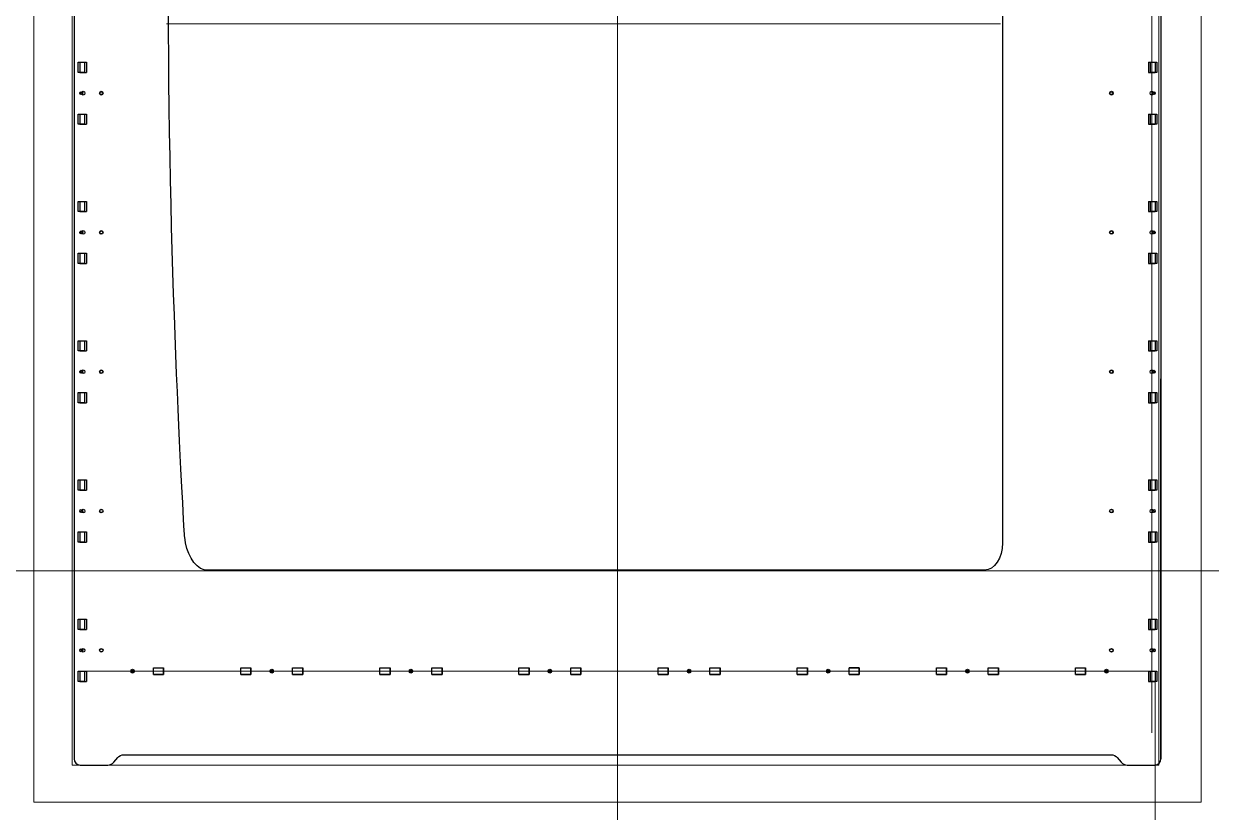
# Model space of a CAD drawing. Header units: millimetres. Extents: x -1949 to 1995, y -1808 to 1842.
# Drawn here: x -850 to 65, y -601 to 7 of the extents above; entities that cross this region are included whole.
import ezdxf

# ---------------------------------------------------------------- set-up
doc = ezdxf.new("R2010")
doc.units = ezdxf.units.MM
for name, color, linetype, true_color in [('CHANGED_PARTS', 3, 'Continuous', 0x00ff00), ('CUTS', 1, 'Continuous', 0xff0000), ('ORIGIONAL_PARTS_THAT_WERE_', 6, 'Continuous', 0xff00ff)]:
    doc.layers.add(name, color=color, linetype=linetype, true_color=true_color)
doc.layers.add('Laser Table', color=2, linetype='Continuous', lineweight=0, true_color=0xffff00)
doc.layers.add('Referance lines', color=2, linetype='Continuous', lineweight=0, true_color=0xffff00)

msp = doc.modelspace()

# ---------------------------------------------------------------- linework, layer by layer
at = {"layer": 'CHANGED_PARTS'}
for p, q in [((-807.34558, -22.50705), (-802.14558, -22.50705)), ((-807.34558, -22.50705), (-807.34558, -30.38669)), ((-802.14558, -22.50705), (-802.14558, -30.38669)), ((16.79651, -22.50705), (21.99651, -22.50705)), ((16.79651, -22.50705), (16.79651, -30.38669)), ((21.99651, -22.50705), (21.99651, -30.38669)), ((-807.34558, -30.38669), (-802.14558, -30.38669)), ((16.79651, -30.38669), (21.99651, -30.38669)), ((-807.34558, -62.50697), (-802.14558, -62.50697)), ((-807.34558, -62.50697), (-807.34558, -70.38633)), ((-802.14558, -62.50697), (-802.14558, -70.38633)), ((16.79651, -62.50697), (21.99651, -62.50697)), ((16.79651, -62.50697), (16.79651, -70.38633)), ((21.99651, -62.50697), (21.99651, -70.38633)), ((-807.34558, -70.38633), (-802.14558, -70.38633)), ((16.79651, -70.38633), (21.99651, -70.38633)), ((-807.34558, -129.84702), (-802.14558, -129.84702)), ((-807.34558, -129.84702), (-807.34558, -137.72638)), ((-802.14558, -129.84702), (-802.14558, -137.72638)), ((16.79651, -129.84702), (21.99651, -129.84702)), ((16.79651, -129.84702), (16.79651, -137.72638)), ((21.99651, -129.84702), (21.99651, -137.72638)), ((-807.34558, -137.72638), (-802.14558, -137.72638)), ((16.79651, -137.72638), (21.99651, -137.72638)), ((-807.34558, -169.84694), (-802.14558, -169.84694)), ((-807.34558, -169.84694), (-807.34558, -177.7263)), ((-802.14558, -169.84694), (-802.14558, -177.7263)), ((16.79651, -169.84694), (21.99651, -169.84694)), ((16.79651, -169.84694), (16.79651, -177.7263)), ((21.99651, -169.84694), (21.99651, -177.7263)), ((-807.34558, -177.7263), (-802.14558, -177.7263)), ((16.79651, -177.7263), (21.99651, -177.7263)), ((-807.34558, -237.18705), (-802.14558, -237.18705)), ((-807.34558, -237.18705), (-807.34558, -245.06669)), ((-802.14558, -237.18705), (-802.14558, -245.06669)), ((16.79651, -237.18705), (21.99651, -237.18705)), ((16.79651, -237.18705), (16.79651, -245.06669)), ((21.99651, -237.18705), (21.99651, -245.06669)), ((-807.34558, -245.06669), (-802.14558, -245.06669)), ((16.79651, -245.06669), (21.99651, -245.06669)), ((-807.34558, -277.18697), (-802.14558, -277.18697)), ((-807.34558, -277.18697), (-807.34558, -285.06633)), ((-802.14558, -277.18697), (-802.14558, -285.06633)), ((16.79651, -277.18697), (21.99651, -277.18697)), ((16.79651, -277.18697), (16.79651, -285.06633)), ((21.99651, -277.18697), (21.99651, -285.06633)), ((-807.34558, -285.06633), (-802.14558, -285.06633)), ((16.79651, -285.06633), (21.99651, -285.06633)), ((-807.34558, -344.52702), (-802.14558, -344.52702)), ((-807.34558, -344.52702), (-807.34558, -352.40638)), ((-802.14558, -344.52702), (-802.14558, -352.40638)), ((16.79651, -344.52702), (21.99651, -344.52702)), ((16.79651, -344.52702), (16.79651, -352.40638)), ((21.99651, -344.52702), (21.99651, -352.40638)), ((-807.34558, -352.40638), (-802.14558, -352.40638)), ((16.79651, -352.40638), (21.99651, -352.40638)), ((-807.34558, -384.52694), (-802.14558, -384.52694)), ((-807.34558, -384.52694), (-807.34558, -392.4063)), ((-802.14558, -384.52694), (-802.14558, -392.4063)), ((16.79651, -384.52694), (21.99651, -384.52694)), ((16.79651, -384.52694), (16.79651, -392.4063)), ((21.99651, -384.52694), (21.99651, -392.4063)), ((-807.34558, -392.4063), (-802.14558, -392.4063)), ((16.79651, -392.4063), (21.99651, -392.4063)), ((-807.34558, -451.86702), (-802.14558, -451.86702)), ((-807.34558, -451.86702), (-807.34558, -459.74638)), ((-802.14558, -451.86702), (-802.14558, -459.74638)), ((16.79651, -451.86702), (21.99651, -451.86702)), ((16.79651, -451.86702), (16.79651, -459.74638)), ((21.99651, -451.86702), (21.99651, -459.74638)), ((-807.34558, -459.74638), (-802.14558, -459.74638)), ((16.79651, -459.74638), (21.99651, -459.74638)), ((-807.34558, -491.86694), (-802.14558, -491.86694)), ((-807.34558, -491.86694), (-807.34558, -499.7463)), ((-802.14558, -491.86694), (-802.14558, -499.7463)), ((-750.53602, -494.46694), (-750.53602, -489.26694)), ((-750.53602, -489.26694), (-742.65666, -489.26694)), ((-742.65666, -494.46694), (-742.65666, -489.26694)), ((-683.19594, -494.46694), (-683.19594, -489.26694)), ((-683.19594, -489.26694), (-675.31658, -489.26694)), ((-675.31658, -494.46694), (-675.31658, -489.26694)), ((-643.19602, -494.46694), (-643.19602, -489.26694)), ((-643.19602, -489.26694), (-635.31666, -489.26694)), ((-635.31666, -494.46694), (-635.31666, -489.26694)), ((-575.85594, -494.46694), (-575.85594, -489.26694)), ((-575.85594, -489.26694), (-567.97658, -489.26694)), ((-567.97658, -494.46694), (-567.97658, -489.26694)), ((-535.85602, -494.46694), (-535.85602, -489.26694)), ((-535.85602, -489.26694), (-527.97666, -489.26694)), ((-527.97666, -494.46694), (-527.97666, -489.26694)), ((-468.78468, -494.46694), (-468.78468, -489.26694)), ((-468.78468, -489.26694), (-460.90532, -489.26694)), ((-460.90532, -494.46694), (-460.90532, -489.26694)), ((-428.78476, -494.46694), (-428.78476, -489.26694)), ((-428.78476, -489.26694), (-420.9054, -489.26694)), ((-420.9054, -494.46694), (-420.9054, -489.26694)), ((-361.44468, -494.46694), (-361.44468, -489.26694)), ((-361.44468, -489.26694), (-353.56532, -489.26694)), ((-353.56532, -494.46694), (-353.56532, -489.26694)), ((-321.44476, -494.46694), (-321.44476, -489.26694)), ((-321.44476, -489.26694), (-313.5654, -489.26694)), ((-313.5654, -494.46694), (-313.5654, -489.26694)), ((-254.10468, -494.46694), (-254.10468, -489.26694)), ((-254.10468, -489.26694), (-246.22532, -489.26694)), ((-246.22532, -494.46694), (-246.22532, -489.26694)), ((-214.10476, -494.46694), (-214.10476, -489.26694)), ((-206.2254, -489.26694), (-214.10476, -489.26694)), ((-206.2254, -494.46694), (-206.2254, -489.26694)), ((-146.76468, -494.46694), (-146.76468, -489.26694)), ((-146.76468, -489.26694), (-138.88532, -489.26694)), ((-138.88532, -494.46694), (-138.88532, -489.26694)), ((-106.76476, -494.46694), (-106.76476, -489.26694)), ((-106.76476, -489.26694), (-98.8854, -489.26694)), ((-98.8854, -494.46694), (-98.8854, -489.26694)), ((-39.58931, -494.46694), (-39.58931, -489.26694)), ((-39.58931, -489.26694), (-31.70995, -489.26694)), ((-31.70995, -494.46694), (-31.70995, -489.26694)), ((16.79651, -491.86694), (21.99651, -491.86694)), ((16.79651, -491.86694), (16.79651, -499.7463)), ((21.99651, -491.86694), (21.99651, -499.7463)), ((-807.34558, -499.7463), (-802.14558, -499.7463)), ((-750.53602, -494.46694), (-742.65666, -494.46694)), ((-683.19594, -494.46694), (-675.31658, -494.46694)), ((-643.19602, -494.46694), (-635.31666, -494.46694)), ((-575.85594, -494.46694), (-567.97658, -494.46694)), ((-535.85602, -494.46694), (-527.97666, -494.46694)), ((-468.78468, -494.46694), (-460.90532, -494.46694)), ((-428.78476, -494.46694), (-420.9054, -494.46694)), ((-361.44468, -494.46694), (-353.56532, -494.46694)), ((-321.44476, -494.46694), (-313.5654, -494.46694)), ((-254.10468, -494.46694), (-246.22532, -494.46694)), ((-214.10476, -494.46694), (-206.2254, -494.46694)), ((-146.76468, -494.46694), (-138.88532, -494.46694)), ((-106.76476, -494.46694), (-98.8854, -494.46694)), ((-39.58931, -494.46694), (-31.70995, -494.46694)), ((16.79651, -499.7463), (21.99651, -499.7463))]:
    msp.add_line(p, q, dxfattribs=at)
at = {"layer": 'CHANGED_PARTS', "color": 3, "true_color": 0x00ff00}
for points in [[(-806.17066, -46.4468), (-806.17066, -45.66007), (-805.53289, -45.02228), (-804.74615, -45.02228)], [(-804.74615, -45.02228), (-803.95941, -45.02228), (-803.32163, -45.66007), (-803.32163, -46.4468)], [(-792.0903, -46.4468), (-792.0903, -45.65975), (-791.45213, -45.02228), (-790.66543, -45.02228)], [(-790.66543, -45.02228), (-789.87768, -45.02228), (-789.24056, -45.65975), (-789.24056, -46.4468)], [(-13.29921, -46.4468), (-13.29921, -45.65975), (-12.66103, -45.02228), (-11.87434, -45.02228)], [(-11.87434, -45.02228), (-11.08658, -45.02228), (-10.44947, -45.65975), (-10.44947, -46.4468)], [(17.97142, -46.4468), (17.97142, -45.66007), (18.6092, -45.02228), (19.39594, -45.02228)], [(19.39594, -45.02228), (20.18268, -45.02228), (20.82046, -45.66007), (20.82046, -46.4468)], [(-804.74615, -47.87132), (-805.53289, -47.87132), (-806.17066, -47.23353), (-806.17066, -46.4468)], [(-803.32163, -46.4468), (-803.32163, -47.23353), (-803.95941, -47.87132), (-804.74615, -47.87132)], [(-790.66543, -47.87132), (-791.45177, -47.87132), (-792.0903, -47.23314), (-792.0903, -46.4468)], [(-789.24056, -46.4468), (-789.24056, -47.23314), (-789.87768, -47.87132), (-790.66543, -47.87132)], [(-11.87434, -47.87132), (-12.66068, -47.87132), (-13.29921, -47.23314), (-13.29921, -46.4468)], [(-10.44947, -46.4468), (-10.44947, -47.23314), (-11.08658, -47.87132), (-11.87434, -47.87132)], [(19.39594, -47.87132), (18.6092, -47.87132), (17.97142, -47.23353), (17.97142, -46.4468)], [(20.82046, -46.4468), (20.82046, -47.23353), (20.18268, -47.87132), (19.39594, -47.87132)], [(-806.17066, -153.7868), (-806.17066, -153.00007), (-805.53289, -152.36228), (-804.74615, -152.36228)], [(-804.74615, -155.21132), (-805.53289, -155.21132), (-806.17066, -154.57353), (-806.17066, -153.7868)], [(-804.74615, -152.36228), (-803.95941, -152.36228), (-803.32163, -153.00007), (-803.32163, -153.7868)], [(-803.32163, -153.7868), (-803.32163, -154.57353), (-803.95941, -155.21132), (-804.74615, -155.21132)], [(-792.0903, -153.7868), (-792.0903, -152.99975), (-791.45213, -152.36228), (-790.66543, -152.36228)], [(-790.66543, -155.21132), (-791.45177, -155.21132), (-792.0903, -154.57314), (-792.0903, -153.7868)], [(-790.66543, -152.36228), (-789.87768, -152.36228), (-789.24056, -152.99975), (-789.24056, -153.7868)], [(-789.24056, -153.7868), (-789.24056, -154.57314), (-789.87768, -155.21132), (-790.66543, -155.21132)], [(-13.29921, -153.7868), (-13.29921, -152.99975), (-12.66103, -152.36228), (-11.87434, -152.36228)], [(-11.87434, -155.21132), (-12.66068, -155.21132), (-13.29921, -154.57314), (-13.29921, -153.7868)], [(-11.87434, -152.36228), (-11.08658, -152.36228), (-10.44947, -152.99975), (-10.44947, -153.7868)], [(-10.44947, -153.7868), (-10.44947, -154.57314), (-11.08658, -155.21132), (-11.87434, -155.21132)], [(17.97142, -153.7868), (17.97142, -153.00007), (18.6092, -152.36228), (19.39594, -152.36228)], [(19.39594, -155.21132), (18.6092, -155.21132), (17.97142, -154.57353), (17.97142, -153.7868)], [(19.39594, -152.36228), (20.18268, -152.36228), (20.82046, -153.00007), (20.82046, -153.7868)], [(20.82046, -153.7868), (20.82046, -154.57353), (20.18268, -155.21132), (19.39594, -155.21132)], [(-806.17066, -261.1268), (-806.17066, -260.34007), (-805.53289, -259.70228), (-804.74615, -259.70228)], [(-804.74615, -262.55132), (-805.53289, -262.55132), (-806.17066, -261.91353), (-806.17066, -261.1268)], [(-804.74615, -259.70228), (-803.95941, -259.70228), (-803.32163, -260.34007), (-803.32163, -261.1268)], [(-803.32163, -261.1268), (-803.32163, -261.91353), (-803.95941, -262.55132), (-804.74615, -262.55132)], [(-792.0903, -261.1268), (-792.0903, -260.33975), (-791.45213, -259.70228), (-790.66543, -259.70228)], [(-790.66543, -262.55132), (-791.45177, -262.55132), (-792.0903, -261.91314), (-792.0903, -261.1268)], [(-790.66543, -259.70228), (-789.87768, -259.70228), (-789.24056, -260.33975), (-789.24056, -261.1268)], [(-789.24056, -261.1268), (-789.24056, -261.91314), (-789.87768, -262.55132), (-790.66543, -262.55132)], [(-13.29921, -261.1268), (-13.29921, -260.33975), (-12.66103, -259.70228), (-11.87434, -259.70228)], [(-11.87434, -262.55132), (-12.66068, -262.55132), (-13.29921, -261.91314), (-13.29921, -261.1268)], [(-11.87434, -259.70228), (-11.08658, -259.70228), (-10.44947, -260.33975), (-10.44947, -261.1268)], [(-10.44947, -261.1268), (-10.44947, -261.91314), (-11.08658, -262.55132), (-11.87434, -262.55132)], [(17.97142, -261.1268), (17.97142, -260.34007), (18.6092, -259.70228), (19.39594, -259.70228)], [(19.39594, -262.55132), (18.6092, -262.55132), (17.97142, -261.91353), (17.97142, -261.1268)], [(19.39594, -259.70228), (20.18268, -259.70228), (20.82046, -260.34007), (20.82046, -261.1268)], [(20.82046, -261.1268), (20.82046, -261.91353), (20.18268, -262.55132), (19.39594, -262.55132)], [(-806.17066, -368.4668), (-806.17066, -367.68007), (-805.53289, -367.04228), (-804.74615, -367.04228)], [(-804.74615, -369.89132), (-805.53289, -369.89132), (-806.17066, -369.25353), (-806.17066, -368.4668)], [(-804.74615, -367.04228), (-803.95941, -367.04228), (-803.32163, -367.68007), (-803.32163, -368.4668)], [(-803.32163, -368.4668), (-803.32163, -369.25353), (-803.95941, -369.89132), (-804.74615, -369.89132)], [(-792.0903, -368.4668), (-792.0903, -367.67975), (-791.45213, -367.04228), (-790.66543, -367.04228)], [(-790.66543, -369.89132), (-791.45177, -369.89132), (-792.0903, -369.25314), (-792.0903, -368.4668)], [(-790.66543, -367.04228), (-789.87768, -367.04228), (-789.24056, -367.67975), (-789.24056, -368.4668)], [(-789.24056, -368.4668), (-789.24056, -369.25314), (-789.87768, -369.89132), (-790.66543, -369.89132)], [(-13.29921, -368.4668), (-13.29921, -367.67975), (-12.66103, -367.04228), (-11.87434, -367.04228)], [(-11.87434, -369.89132), (-12.66068, -369.89132), (-13.29921, -369.25314), (-13.29921, -368.4668)], [(-11.87434, -367.04228), (-11.08658, -367.04228), (-10.44947, -367.67975), (-10.44947, -368.4668)], [(-10.44947, -368.4668), (-10.44947, -369.25314), (-11.08658, -369.89132), (-11.87434, -369.89132)], [(17.97142, -368.4668), (17.97142, -367.68007), (18.6092, -367.04228), (19.39594, -367.04228)], [(19.39594, -369.89132), (18.6092, -369.89132), (17.97142, -369.25353), (17.97142, -368.4668)], [(19.39594, -367.04228), (20.18268, -367.04228), (20.82046, -367.68007), (20.82046, -368.4668)], [(20.82046, -368.4668), (20.82046, -369.25353), (20.18268, -369.89132), (19.39594, -369.89132)], [(-806.17066, -475.8068), (-806.17066, -475.02007), (-805.53289, -474.38228), (-804.74615, -474.38228)], [(-804.74615, -477.23132), (-805.53289, -477.23132), (-806.17066, -476.59353), (-806.17066, -475.8068)], [(-804.74615, -474.38228), (-803.95941, -474.38228), (-803.32163, -475.02007), (-803.32163, -475.8068)], [(-803.32163, -475.8068), (-803.32163, -476.59353), (-803.95941, -477.23132), (-804.74615, -477.23132)], [(-792.0903, -475.8068), (-792.0903, -475.01975), (-791.45213, -474.38228), (-790.66543, -474.38228)], [(-790.66543, -477.23132), (-791.45177, -477.23132), (-792.0903, -476.59314), (-792.0903, -475.8068)], [(-790.66543, -474.38228), (-789.87768, -474.38228), (-789.24056, -475.01975), (-789.24056, -475.8068)], [(-789.24056, -475.8068), (-789.24056, -476.59314), (-789.87768, -477.23132), (-790.66543, -477.23132)], [(-13.29921, -475.8068), (-13.29921, -475.01975), (-12.66103, -474.38228), (-11.87434, -474.38228)], [(-11.87434, -477.23132), (-12.66068, -477.23132), (-13.29921, -476.59314), (-13.29921, -475.8068)], [(-11.87434, -474.38228), (-11.08658, -474.38228), (-10.44947, -475.01975), (-10.44947, -475.8068)], [(-10.44947, -475.8068), (-10.44947, -476.59314), (-11.08658, -477.23132), (-11.87434, -477.23132)], [(17.97142, -475.8068), (17.97142, -475.02007), (18.6092, -474.38228), (19.39594, -474.38228)], [(19.39594, -477.23132), (18.6092, -477.23132), (17.97142, -476.59353), (17.97142, -475.8068)], [(19.39594, -474.38228), (20.18268, -474.38228), (20.82046, -475.02007), (20.82046, -475.8068)], [(20.82046, -475.8068), (20.82046, -476.59353), (20.18268, -477.23132), (19.39594, -477.23132)], [(-768.02131, -491.86694), (-768.02131, -491.07989), (-767.38313, -490.44242), (-766.59644, -490.44242)], [(-766.59644, -493.29145), (-767.38278, -493.29145), (-768.02131, -492.65328), (-768.02131, -491.86694)], [(-766.59644, -490.44242), (-765.80869, -490.44242), (-765.17157, -491.07989), (-765.17157, -491.86694)], [(-765.17157, -491.86694), (-765.17157, -492.65328), (-765.80869, -493.29145), (-766.59644, -493.29145)], [(-660.68131, -491.86694), (-660.68131, -491.07989), (-660.04313, -490.44242), (-659.25644, -490.44242)], [(-659.25644, -493.29145), (-660.04278, -493.29145), (-660.68131, -492.65328), (-660.68131, -491.86694)], [(-659.25644, -490.44242), (-658.46869, -490.44242), (-657.83157, -491.07989), (-657.83157, -491.86694)], [(-657.83157, -491.86694), (-657.83157, -492.65328), (-658.46869, -493.29145), (-659.25644, -493.29145)], [(-553.34131, -491.86694), (-553.34131, -491.07989), (-552.70313, -490.44242), (-551.91644, -490.44242)], [(-551.91644, -493.29145), (-552.70278, -493.29145), (-553.34131, -492.65328), (-553.34131, -491.86694)], [(-551.91644, -490.44242), (-551.12869, -490.44242), (-550.49157, -491.07989), (-550.49157, -491.86694)], [(-550.49157, -491.86694), (-550.49157, -492.65328), (-551.12869, -493.29145), (-551.91644, -493.29145)], [(-446.27005, -491.86694), (-446.27005, -491.07989), (-445.63188, -490.44242), (-444.84518, -490.44242)], [(-444.84518, -493.29145), (-445.63152, -493.29145), (-446.27005, -492.65328), (-446.27005, -491.86694)], [(-444.84518, -490.44242), (-444.05743, -490.44242), (-443.42031, -491.07989), (-443.42031, -491.86694)], [(-443.42031, -491.86694), (-443.42031, -492.65328), (-444.05743, -493.29145), (-444.84518, -493.29145)], [(-338.93005, -491.86694), (-338.93005, -491.07989), (-338.29188, -490.44242), (-337.50518, -490.44242)], [(-337.50518, -493.29145), (-338.29152, -493.29145), (-338.93005, -492.65328), (-338.93005, -491.86694)], [(-337.50518, -490.44242), (-336.71743, -490.44242), (-336.08031, -491.07989), (-336.08031, -491.86694)], [(-336.08031, -491.86694), (-336.08031, -492.65328), (-336.71743, -493.29145), (-337.50518, -493.29145)], [(-231.59005, -491.86694), (-231.59005, -491.07989), (-230.95188, -490.44242), (-230.16518, -490.44242)], [(-230.16518, -493.29145), (-230.95152, -493.29145), (-231.59005, -492.65328), (-231.59005, -491.86694)], [(-230.16518, -490.44242), (-229.37743, -490.44242), (-228.74031, -491.07989), (-228.74031, -491.86694)], [(-228.74031, -491.86694), (-228.74031, -492.65328), (-229.37743, -493.29145), (-230.16518, -493.29145)], [(-124.25005, -491.86694), (-124.25005, -491.07989), (-123.61188, -490.44242), (-122.82518, -490.44242)], [(-122.82518, -493.29145), (-123.61152, -493.29145), (-124.25005, -492.65328), (-124.25005, -491.86694)], [(-122.82518, -490.44242), (-122.03743, -490.44242), (-121.40031, -491.07989), (-121.40031, -491.86694)], [(-121.40031, -491.86694), (-121.40031, -492.65328), (-122.03743, -493.29145), (-122.82518, -493.29145)], [(-17.07468, -491.86694), (-17.07468, -491.07989), (-16.43651, -490.44242), (-15.64981, -490.44242)], [(-15.64981, -493.29145), (-16.43615, -493.29145), (-17.07468, -492.65328), (-17.07468, -491.86694)], [(-15.64981, -490.44242), (-14.86206, -490.44242), (-14.22494, -491.07989), (-14.22494, -491.86694)], [(-14.22494, -491.86694), (-14.22494, -492.65328), (-14.86206, -493.29145), (-15.64981, -493.29145)]]:
    msp.add_open_spline(points, degree=3, dxfattribs=at)
at = {"layer": 'CUTS', "color": 1, "true_color": 0xff0000}
for p, q in [((-811.67518, 565.92179), (-811.67518, -559.47883)), ((26.32764, 565.92179), (26.32482, -559.47883)), ((-773.35872, -556.27814), (-11.99193, -556.27814))]:
    msp.add_line(p, q, dxfattribs=at)
for points in [[(-95.76847, 241.21177), (-95.76847, -393.03501)], [(-811.67518, -266.66029), (-811.67518, -559.47883)], [(26.32482, -559.47883), (26.32764, -266.66029)], [(-109.71307, -414.05399), (-711.18975, -414.05399), (-711.35598, -413.84387)], [(-781.07665, -562.11591), (-777.9945, -558.44025)], [(-773.35872, -556.27814), (-564.31898, -556.27814)], [(-221.03167, -556.27814), (-11.99193, -556.27814)], [(-7.35558, -558.44025), (-4.27372, -562.11591)], [(-806.8743, -564.2783), (-785.71271, -564.2783)], [(0.36263, -564.2783), (21.52422, -564.2783)]]:
    msp.add_lwpolyline(points, dxfattribs=at)
for points in [[(-726.40768, -388.6812), (-726.40768, -388.6812), (-738.84189, -189.03436), (-738.84189, 20.31864)], [(-711.35598, -413.84387), (-718.90314, -411.74422), (-725.67619, -400.42156), (-726.40768, -388.6812)], [(-95.76847, -393.03501), (-95.76847, -404.64315), (-102.01179, -414.05399), (-109.71307, -414.05399)], [(-777.9945, -558.44025), (-776.99713, -557.25153), (-774.91179, -556.27814), (-773.35872, -556.27814)], [(-11.99193, -556.27814), (-10.43858, -556.27814), (-8.35324, -557.25153), (-7.35558, -558.44025)], [(-811.67518, -559.47883), (-811.67518, -562.11761), (-809.51477, -564.2783), (-806.8743, -564.2783)], [(-785.71271, -564.2783), (-784.16049, -564.2783), (-782.07431, -563.30492), (-781.07665, -562.11591)], [(-4.27372, -562.11591), (-3.27606, -563.30492), (-1.18959, -564.2783), (0.36263, -564.2783)], [(21.52422, -564.2783), (24.16441, -564.2783), (26.32482, -562.11761), (26.32482, -559.47883)]]:
    msp.add_open_spline(points, degree=3, dxfattribs=at)
at = {"layer": 'Laser Table', "color": 2, "true_color": 0xffff00}
for p, q in [((-842.67532, -592.7783), (-842.67532, 607.2217)), ((57.32468, -592.7783), (57.32468, 607.2217)), ((57.32468, -592.7783), (-842.67532, -592.7783))]:
    msp.add_line(p, q, dxfattribs=at)
at = {"layer": 'ORIGIONAL_PARTS_THAT_WERE_', "color": 6, "true_color": 0xff00ff}
for points in [[(-803.65161, -30.38669), (-808.61138, -30.38669), (-808.61138, -22.50705), (-803.65161, -22.50705), (-803.65161, -30.38669), (-803.65161, -30.38669)], [(23.24949, -30.38669), (18.28972, -30.38669), (18.28972, -22.50705), (23.24949, -22.50705), (23.24949, -30.38669), (23.24949, -30.38669)], [(-803.65161, -70.38633), (-808.61138, -70.38633), (-808.61138, -62.50697), (-803.65161, -62.50697), (-803.65161, -70.38633), (-803.65161, -70.38633)], [(23.24949, -70.38633), (18.28972, -70.38633), (18.28972, -62.50697), (23.24949, -62.50697), (23.24949, -70.38633), (23.24949, -70.38633)], [(-803.65161, -137.72638), (-808.61138, -137.72638), (-808.61138, -129.84702), (-803.65161, -129.84702), (-803.65161, -137.72638), (-803.65161, -137.72638)], [(23.24949, -137.72638), (18.28972, -137.72638), (18.28972, -129.84702), (23.24949, -129.84702), (23.24949, -137.72638), (23.24949, -137.72638)], [(-803.65161, -177.7263), (-808.61138, -177.7263), (-808.61138, -169.84694), (-803.65161, -169.84694), (-803.65161, -177.7263), (-803.65161, -177.7263)], [(23.24949, -177.7263), (18.28972, -177.7263), (18.28972, -169.84694), (23.24949, -169.84694), (23.24949, -177.7263), (23.24949, -177.7263)], [(-803.65161, -245.06669), (-808.61138, -245.06669), (-808.61138, -237.18705), (-803.65161, -237.18705), (-803.65161, -245.06669), (-803.65161, -245.06669)], [(23.24949, -245.06669), (18.28972, -245.06669), (18.28972, -237.18705), (23.24949, -237.18705), (23.24949, -245.06669), (23.24949, -245.06669)], [(-803.65161, -285.06633), (-808.61138, -285.06633), (-808.61138, -277.18697), (-803.65161, -277.18697), (-803.65161, -285.06633), (-803.65161, -285.06633)], [(23.24949, -285.06633), (18.28972, -285.06633), (18.28972, -277.18697), (23.24949, -277.18697), (23.24949, -285.06633), (23.24949, -285.06633)], [(-803.65161, -352.40638), (-808.61138, -352.40638), (-808.61138, -344.52702), (-803.65161, -344.52702), (-803.65161, -352.40638), (-803.65161, -352.40638)], [(23.24949, -352.40638), (18.28972, -352.40638), (18.28972, -344.52702), (23.24949, -344.52702), (23.24949, -352.40638), (23.24949, -352.40638)], [(-803.65161, -392.4063), (-808.61138, -392.4063), (-808.61138, -384.52694), (-803.65161, -384.52694), (-803.65161, -392.4063), (-803.65161, -392.4063)], [(23.24949, -392.4063), (18.28972, -392.4063), (18.28972, -384.52694), (23.24949, -384.52694), (23.24949, -392.4063), (23.24949, -392.4063)], [(-803.65161, -459.74638), (-808.61138, -459.74638), (-808.61138, -451.86702), (-803.65161, -451.86702), (-803.65161, -459.74638), (-803.65161, -459.74638)], [(23.24949, -459.74638), (18.28972, -459.74638), (18.28972, -451.86702), (23.24949, -451.86702), (23.24949, -459.74638), (23.24949, -459.74638)], [(-803.65161, -499.7463), (-808.61138, -499.7463), (-808.61138, -491.86694), (-803.65161, -491.86694), (-803.65161, -499.7463), (-803.65161, -499.7463)], [(-750.53602, -489.38705), (-742.65666, -489.38705), (-742.65666, -494.34683), (-750.53602, -494.34683), (-750.53602, -489.38705), (-750.53602, -489.38705)], [(-683.19594, -489.38705), (-675.31658, -489.38705), (-675.31658, -494.34683), (-683.19594, -494.34683), (-683.19594, -489.38705), (-683.19594, -489.38705)], [(-643.19602, -489.38705), (-635.31666, -489.38705), (-635.31666, -494.34683), (-643.19602, -494.34683), (-643.19602, -489.38705), (-643.19602, -489.38705)], [(-575.85594, -489.38705), (-567.97658, -489.38705), (-567.97658, -494.34683), (-575.85594, -494.34683), (-575.85594, -489.38705), (-575.85594, -489.38705)], [(-535.85602, -489.38705), (-527.97666, -489.38705), (-527.97666, -494.34683), (-535.85602, -494.34683), (-535.85602, -489.38705), (-535.85602, -489.38705)], [(-468.78468, -489.38705), (-460.90532, -489.38705), (-460.90532, -494.34683), (-468.78468, -494.34683), (-468.78468, -489.38705), (-468.78468, -489.38705)], [(-428.78476, -489.38705), (-420.9054, -489.38705), (-420.9054, -494.34683), (-428.78476, -494.34683), (-428.78476, -489.38705), (-428.78476, -489.38705)], [(-361.44468, -489.38705), (-353.56532, -489.38705), (-353.56532, -494.34683), (-361.44468, -494.34683), (-361.44468, -489.38705), (-361.44468, -489.38705)], [(-321.44476, -489.38705), (-313.5654, -489.38705), (-313.5654, -494.34683), (-321.44476, -494.34683), (-321.44476, -489.38705), (-321.44476, -489.38705)], [(-254.10468, -489.38705), (-246.22532, -489.38705), (-246.22532, -494.34683), (-254.10468, -494.34683), (-254.10468, -489.38705), (-254.10468, -489.38705)], [(-214.10476, -489.38705), (-206.2254, -489.38705), (-206.2254, -494.34683), (-214.10476, -494.34683), (-214.10476, -489.38705), (-214.10476, -489.38705)], [(-146.76468, -489.38705), (-138.88532, -489.38705), (-138.88532, -494.34683), (-146.76468, -494.34683), (-146.76468, -489.38705), (-146.76468, -489.38705)], [(-106.76476, -489.38705), (-98.8854, -489.38705), (-98.8854, -494.34683), (-106.76476, -494.34683), (-106.76476, -489.38705), (-106.76476, -489.38705)], [(-39.58931, -489.38705), (-31.70995, -489.38705), (-31.70995, -494.34683), (-39.58931, -494.34683), (-39.58931, -489.38705), (-39.58931, -489.38705)], [(23.24949, -499.7463), (18.28972, -499.7463), (18.28972, -491.86694), (23.24949, -491.86694), (23.24949, -499.7463), (23.24949, -499.7463)]]:
    msp.add_lwpolyline(points, dxfattribs=at)
for points in [[(-807.27167, -46.4468), (-807.27167, -45.81742), (-806.76145, -45.30719), (-806.13206, -45.30719)], [(-806.13206, -45.30719), (-805.50267, -45.30719), (-804.99244, -45.81742), (-804.99244, -46.4468)], [(-791.80533, -46.4468), (-791.80533, -45.81716), (-791.29479, -45.30719), (-790.66543, -45.30719)], [(-790.66543, -45.30719), (-790.03523, -45.30719), (-789.52554, -45.81716), (-789.52554, -46.4468)], [(-13.01423, -46.4468), (-13.01423, -45.81716), (-12.50369, -45.30719), (-11.87434, -45.30719)], [(-11.87434, -45.30719), (-11.24413, -45.30719), (-10.73444, -45.81716), (-10.73444, -46.4468)], [(19.62943, -46.4468), (19.62943, -45.81742), (20.13965, -45.30719), (20.76904, -45.30719)], [(20.76904, -45.30719), (21.39843, -45.30719), (21.90865, -45.81742), (21.90865, -46.4468)], [(-806.13206, -47.58641), (-806.76145, -47.58641), (-807.27167, -47.07618), (-807.27167, -46.4468)], [(-804.99244, -46.4468), (-804.99244, -47.07618), (-805.50267, -47.58641), (-806.13206, -47.58641)], [(-790.66543, -47.58641), (-791.2945, -47.58641), (-791.80533, -47.07587), (-791.80533, -46.4468)], [(-789.52554, -46.4468), (-789.52554, -47.07587), (-790.03523, -47.58641), (-790.66543, -47.58641)], [(-11.87434, -47.58641), (-12.50341, -47.58641), (-13.01423, -47.07587), (-13.01423, -46.4468)], [(-10.73444, -46.4468), (-10.73444, -47.07587), (-11.24413, -47.58641), (-11.87434, -47.58641)], [(20.76904, -47.58641), (20.13965, -47.58641), (19.62943, -47.07618), (19.62943, -46.4468)], [(21.90865, -46.4468), (21.90865, -47.07618), (21.39843, -47.58641), (20.76904, -47.58641)], [(-807.27167, -153.7868), (-807.27167, -153.15742), (-806.76145, -152.64719), (-806.13206, -152.64719)], [(-806.13206, -154.92641), (-806.76145, -154.92641), (-807.27167, -154.41621), (-807.27167, -153.7868)], [(-806.13206, -152.64719), (-805.50267, -152.64719), (-804.99244, -153.15742), (-804.99244, -153.7868)], [(-804.99244, -153.7868), (-804.99244, -154.41621), (-805.50267, -154.92641), (-806.13206, -154.92641)], [(-791.80533, -153.7868), (-791.80533, -153.15716), (-791.29479, -152.64719), (-790.66543, -152.64719)], [(-790.66543, -154.92641), (-791.2945, -154.92641), (-791.80533, -154.41587), (-791.80533, -153.7868)], [(-790.66543, -152.64719), (-790.03523, -152.64719), (-789.52554, -153.15716), (-789.52554, -153.7868)], [(-789.52554, -153.7868), (-789.52554, -154.41587), (-790.03523, -154.92641), (-790.66543, -154.92641)], [(-13.01423, -153.7868), (-13.01423, -153.15716), (-12.50369, -152.64719), (-11.87434, -152.64719)], [(-11.87434, -154.92641), (-12.50341, -154.92641), (-13.01423, -154.41587), (-13.01423, -153.7868)], [(-11.87434, -152.64719), (-11.24413, -152.64719), (-10.73444, -153.15716), (-10.73444, -153.7868)], [(-10.73444, -153.7868), (-10.73444, -154.41587), (-11.24413, -154.92641), (-11.87434, -154.92641)], [(19.62943, -153.7868), (19.62943, -153.15742), (20.13965, -152.64719), (20.76904, -152.64719)], [(20.76904, -154.92641), (20.13965, -154.92641), (19.62943, -154.41621), (19.62943, -153.7868)], [(20.76904, -152.64719), (21.39843, -152.64719), (21.90865, -153.15742), (21.90865, -153.7868)], [(21.90865, -153.7868), (21.90865, -154.41621), (21.39843, -154.92641), (20.76904, -154.92641)], [(-807.27167, -261.1268), (-807.27167, -260.49742), (-806.76145, -259.98719), (-806.13206, -259.98719)], [(-806.13206, -262.26641), (-806.76145, -262.26641), (-807.27167, -261.75618), (-807.27167, -261.1268)], [(-806.13206, -259.98719), (-805.50267, -259.98719), (-804.99244, -260.49742), (-804.99244, -261.1268)], [(-804.99244, -261.1268), (-804.99244, -261.75618), (-805.50267, -262.26641), (-806.13206, -262.26641)], [(-791.80533, -261.1268), (-791.80533, -260.49716), (-791.29479, -259.98719), (-790.66543, -259.98719)], [(-790.66543, -262.26641), (-791.2945, -262.26641), (-791.80533, -261.75587), (-791.80533, -261.1268)], [(-790.66543, -259.98719), (-790.03523, -259.98719), (-789.52554, -260.49716), (-789.52554, -261.1268)], [(-789.52554, -261.1268), (-789.52554, -261.75587), (-790.03523, -262.26641), (-790.66543, -262.26641)], [(-13.01423, -261.1268), (-13.01423, -260.49716), (-12.50369, -259.98719), (-11.87434, -259.98719)], [(-11.87434, -262.26641), (-12.50341, -262.26641), (-13.01423, -261.75587), (-13.01423, -261.1268)], [(-11.87434, -259.98719), (-11.24413, -259.98719), (-10.73444, -260.49716), (-10.73444, -261.1268)], [(-10.73444, -261.1268), (-10.73444, -261.75587), (-11.24413, -262.26641), (-11.87434, -262.26641)], [(19.62943, -261.1268), (19.62943, -260.49742), (20.13965, -259.98719), (20.76904, -259.98719)], [(20.76904, -262.26641), (20.13965, -262.26641), (19.62943, -261.75618), (19.62943, -261.1268)], [(20.76904, -259.98719), (21.39843, -259.98719), (21.90865, -260.49742), (21.90865, -261.1268)], [(21.90865, -261.1268), (21.90865, -261.75618), (21.39843, -262.26641), (20.76904, -262.26641)], [(-807.27167, -368.4668), (-807.27167, -367.83742), (-806.76145, -367.32719), (-806.13206, -367.32719)], [(-806.13206, -369.60641), (-806.76145, -369.60641), (-807.27167, -369.09621), (-807.27167, -368.4668)], [(-806.13206, -367.32719), (-805.50267, -367.32719), (-804.99244, -367.83742), (-804.99244, -368.4668)], [(-804.99244, -368.4668), (-804.99244, -369.09621), (-805.50267, -369.60641), (-806.13206, -369.60641)], [(-791.80533, -368.4668), (-791.80533, -367.83716), (-791.29479, -367.32719), (-790.66543, -367.32719)], [(-790.66543, -369.60641), (-791.2945, -369.60641), (-791.80533, -369.09587), (-791.80533, -368.4668)], [(-790.66543, -367.32719), (-790.03523, -367.32719), (-789.52554, -367.83716), (-789.52554, -368.4668)], [(-789.52554, -368.4668), (-789.52554, -369.09587), (-790.03523, -369.60641), (-790.66543, -369.60641)], [(-13.01423, -368.4668), (-13.01423, -367.83716), (-12.50369, -367.32719), (-11.87434, -367.32719)], [(-11.87434, -369.60641), (-12.50341, -369.60641), (-13.01423, -369.09587), (-13.01423, -368.4668)], [(-11.87434, -367.32719), (-11.24413, -367.32719), (-10.73444, -367.83716), (-10.73444, -368.4668)], [(-10.73444, -368.4668), (-10.73444, -369.09587), (-11.24413, -369.60641), (-11.87434, -369.60641)], [(19.62943, -368.4668), (19.62943, -367.83742), (20.13965, -367.32719), (20.76904, -367.32719)], [(20.76904, -369.60641), (20.13965, -369.60641), (19.62943, -369.09621), (19.62943, -368.4668)], [(20.76904, -367.32719), (21.39843, -367.32719), (21.90865, -367.83742), (21.90865, -368.4668)], [(21.90865, -368.4668), (21.90865, -369.09621), (21.39843, -369.60641), (20.76904, -369.60641)], [(-807.27167, -475.8068), (-807.27167, -475.17742), (-806.76145, -474.66719), (-806.13206, -474.66719)], [(-806.13206, -476.94641), (-806.76145, -476.94641), (-807.27167, -476.43621), (-807.27167, -475.8068)], [(-806.13206, -474.66719), (-805.50267, -474.66719), (-804.99244, -475.17742), (-804.99244, -475.8068)], [(-804.99244, -475.8068), (-804.99244, -476.43621), (-805.50267, -476.94641), (-806.13206, -476.94641)], [(-791.80533, -475.8068), (-791.80533, -475.17716), (-791.29479, -474.66719), (-790.66543, -474.66719)], [(-790.66543, -476.94641), (-791.2945, -476.94641), (-791.80533, -476.43587), (-791.80533, -475.8068)], [(-790.66543, -474.66719), (-790.03523, -474.66719), (-789.52554, -475.17716), (-789.52554, -475.8068)], [(-789.52554, -475.8068), (-789.52554, -476.43587), (-790.03523, -476.94641), (-790.66543, -476.94641)], [(-13.01423, -475.8068), (-13.01423, -475.17716), (-12.50369, -474.66719), (-11.87434, -474.66719)], [(-11.87434, -476.94641), (-12.50341, -476.94641), (-13.01423, -476.43587), (-13.01423, -475.8068)], [(-11.87434, -474.66719), (-11.24413, -474.66719), (-10.73444, -475.17716), (-10.73444, -475.8068)], [(-10.73444, -475.8068), (-10.73444, -476.43587), (-11.24413, -476.94641), (-11.87434, -476.94641)], [(19.62943, -475.8068), (19.62943, -475.17742), (20.13965, -474.66719), (20.76904, -474.66719)], [(20.76904, -476.94641), (20.13965, -476.94641), (19.62943, -476.43621), (19.62943, -475.8068)], [(20.76904, -474.66719), (21.39843, -474.66719), (21.90865, -475.17742), (21.90865, -475.8068)], [(21.90865, -475.8068), (21.90865, -476.43621), (21.39843, -476.94641), (20.76904, -476.94641)], [(-767.73633, -491.86694), (-767.73633, -491.2373), (-767.22579, -490.72733), (-766.59644, -490.72733)], [(-766.59644, -493.00655), (-767.22551, -493.00655), (-767.73633, -492.49601), (-767.73633, -491.86694)], [(-766.59644, -490.72733), (-765.96624, -490.72733), (-765.45654, -491.2373), (-765.45654, -491.86694)], [(-765.45654, -491.86694), (-765.45654, -492.49601), (-765.96624, -493.00655), (-766.59644, -493.00655)], [(-660.39633, -491.86694), (-660.39633, -491.2373), (-659.88579, -490.72733), (-659.25644, -490.72733)], [(-659.25644, -493.00655), (-659.88551, -493.00655), (-660.39633, -492.49601), (-660.39633, -491.86694)], [(-659.25644, -490.72733), (-658.62624, -490.72733), (-658.11654, -491.2373), (-658.11654, -491.86694)], [(-658.11654, -491.86694), (-658.11654, -492.49601), (-658.62624, -493.00655), (-659.25644, -493.00655)], [(-553.05633, -491.86694), (-553.05633, -491.2373), (-552.54579, -490.72733), (-551.91644, -490.72733)], [(-551.91644, -493.00655), (-552.54551, -493.00655), (-553.05633, -492.49601), (-553.05633, -491.86694)], [(-551.91644, -490.72733), (-551.28624, -490.72733), (-550.77654, -491.2373), (-550.77654, -491.86694)], [(-550.77654, -491.86694), (-550.77654, -492.49601), (-551.28624, -493.00655), (-551.91644, -493.00655)], [(-445.98508, -491.86694), (-445.98508, -491.2373), (-445.47454, -490.72733), (-444.84518, -490.72733)], [(-444.84518, -493.00655), (-445.47426, -493.00655), (-445.98508, -492.49601), (-445.98508, -491.86694)], [(-444.84518, -490.72733), (-444.21498, -490.72733), (-443.70529, -491.2373), (-443.70529, -491.86694)], [(-443.70529, -491.86694), (-443.70529, -492.49601), (-444.21498, -493.00655), (-444.84518, -493.00655)], [(-338.64508, -491.86694), (-338.64508, -491.2373), (-338.13454, -490.72733), (-337.50518, -490.72733)], [(-337.50518, -493.00655), (-338.13426, -493.00655), (-338.64508, -492.49601), (-338.64508, -491.86694)], [(-337.50518, -490.72733), (-336.87498, -490.72733), (-336.36529, -491.2373), (-336.36529, -491.86694)], [(-336.36529, -491.86694), (-336.36529, -492.49601), (-336.87498, -493.00655), (-337.50518, -493.00655)], [(-231.30508, -491.86694), (-231.30508, -491.2373), (-230.79454, -490.72733), (-230.16518, -490.72733)], [(-230.16518, -493.00655), (-230.79426, -493.00655), (-231.30508, -492.49601), (-231.30508, -491.86694)], [(-230.16518, -490.72733), (-229.53498, -490.72733), (-229.02529, -491.2373), (-229.02529, -491.86694)], [(-229.02529, -491.86694), (-229.02529, -492.49601), (-229.53498, -493.00655), (-230.16518, -493.00655)], [(-123.96508, -491.86694), (-123.96508, -491.2373), (-123.45454, -490.72733), (-122.82518, -490.72733)], [(-122.82518, -493.00655), (-123.45426, -493.00655), (-123.96508, -492.49601), (-123.96508, -491.86694)], [(-122.82518, -490.72733), (-122.19498, -490.72733), (-121.68529, -491.2373), (-121.68529, -491.86694)], [(-121.68529, -491.86694), (-121.68529, -492.49601), (-122.19498, -493.00655), (-122.82518, -493.00655)], [(-16.78971, -491.86694), (-16.78971, -491.2373), (-16.27917, -490.72733), (-15.64981, -490.72733)], [(-15.64981, -493.00655), (-16.27889, -493.00655), (-16.78971, -492.49601), (-16.78971, -491.86694)], [(-15.64981, -490.72733), (-15.01961, -490.72733), (-14.50992, -491.2373), (-14.50992, -491.86694)], [(-14.50992, -491.86694), (-14.50992, -492.49601), (-15.01961, -493.00655), (-15.64981, -493.00655)]]:
    msp.add_open_spline(points, degree=3, dxfattribs=at)
at = {"layer": 'Referance lines', "color": 2, "true_color": 0xffff00}
for p, q in [((-392.67532, 607.2217), (-392.67532, -592.7783)), ((-813.17532, -564.2783), (-813.16863, 578.7217)), ((24.8275, 578.7217), (24.82468, -564.2783)), ((19.27468, -532.3956), (19.26468, 560.7817)), ((19.26946, -539.36626), (19.26946, 553.80966)), ((-392.67532, 479.24482), (-392.67532, -414.05399)), ((19.26946, -46.4483), (19.26946, 60.8917)), ((-740.31678, 6.87655), (-97.26861, 6.87655)), ((19.26946, -46.4468), (19.26946, -153.7868)), ((19.26946, -153.7868), (19.26946, -261.1268)), ((19.26946, -261.1268), (19.26946, -368.4668)), ((19.26946, -368.4668), (19.26946, -475.8068)), ((869.94974, -414.50208), (-1949.23026, -414.50208)), ((-392.67532, -545.53694), (-392.67532, -438.19694)), ((-807.63163, -491.86694), (19.27307, -491.86694)), ((-795.16532, -491.8673), (6.79468, -491.8673)), ((-660.75532, -491.8673), (-768.09532, -491.8673)), ((-553.41658, -491.86694), (-660.75658, -491.86694)), ((-446.34532, -491.86694), (-553.68532, -491.86694)), ((-446.34532, -491.86694), (-339.00532, -491.86694)), ((-392.67532, -486.8916), (-392.67532, -786.8916)), ((-339.00532, -491.86694), (-231.66532, -491.86694)), ((-231.66532, -491.86694), (-124.32532, -491.86694)), ((-124.32532, -491.86694), (-16.98532, -491.86694)), ((24.82468, -564.2783), (-813.17532, -564.2783)), ((-392.67532, -696.175), (-392.67532, -588.835))]:
    msp.add_line(p, q, dxfattribs=at)
at = {"layer": 'Referance lines'}
for p, q in [((-392.67532, -556.27814), (-392.67532, 578.7217)), ((21.99651, -499.7463), (21.99651, -1808.3916))]:
    msp.add_line(p, q, dxfattribs=at)

doc.saveas('drawing.dxf')
